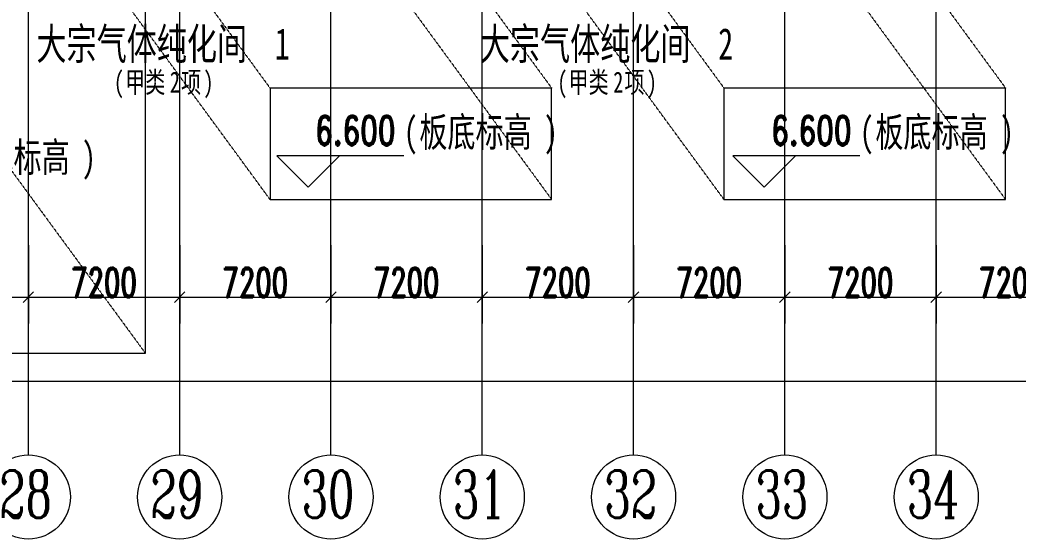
# Model space of a CAD drawing. Header units: millimetres. Extents: x -76632 to 443185, y -33181 to 192400.
# Drawn here: x 194000 to 241495, y -31706 to -7010 of the extents above; entities that cross this region are included whole.
import ezdxf

# ---------------------------------------------------------------- set-up
doc = ezdxf.new("R2010")
doc.units = ezdxf.units.MM
doc.linetypes.add('对齐线', pattern=[6.36, 3.18, -3.18])
doc.linetypes.add('轴网线', pattern=[22.04, 18.38, -1.83, 0, -1.83])
doc.layers.get('0').update_dxf_attribs({"color": 8})
doc.layers.get('Defpoints').update_dxf_attribs({"color": 8})
for name, color, linetype, lineweight in [('A-ANNO-DIMS', 8, 'Continuous', 9), ('A-ANNO-NOTE', 8, 'Continuous', 5), ('A-AREA-IDEN', 8, 'Continuous', 9), ('A-DETL-GENF', 8, 'Continuous', 18), ('S-GRID', 8, 'Continuous', 9), ('S-GRID-IDEN', 8, 'Continuous', 9)]:
    doc.layers.add(name, color=color, linetype=linetype, lineweight=lineweight)
doc.styles.add('RomanC_1', font='romanc__.ttf', dxfattribs={"width": 0.65, "height": 2250})
doc.styles.add('RomanD_3', font='romand__.ttf', dxfattribs={"width": 0.7, "height": 1400})
doc.styles.add('RomanD_4', font='romand__.ttf', dxfattribs={"width": 0.65, "height": 1400})
doc.styles.add('仿宋_2', font='simfang.ttf', dxfattribs={"width": 0.7, "height": 1500})
doc.styles.add('仿宋_3', font='simfang.ttf', dxfattribs={"width": 0.7, "height": 1400})
doc.styles.add('仿宋_7', font='simfang.ttf', dxfattribs={"width": 0.7, "height": 1000})
doc.dimstyles.new('第一_二道尺寸线', dxfattribs={"dimscale": 304.8, "dimtxt": 1405.004626, "dimasz": 1.64042, "dimexe": 4.10105, "dimexo": 0.0625, "dimgap": 0, "dimtad": 1, "dimdec": 0, "dimzin": 0, "dimdsep": 46, "dimtxsty": 'RomanD_4', "dimblk1": 'OBLIQUE', "dimblk2": 'OBLIQUE', "dimsah": 1, "dimcen": 0.09, "dimazin": 0, "dimtfac": 1, "dimtdec": 4, "dimtix": 1, "dimtmove": 0, "dimatfit": 3, "dimfxl": 8.2021, "dimfxlon": 1, "dimtvp": 1, "dimtolj": 1, "dimtzin": 0, "dimlwd": 18, "dimlwe": 18, "dimarcsym": 2})

# ---------------------------------------------------------------- blocks, each defined once
blk = doc.blocks.new('硬顶 - 硬顶-3542159-LAY-1F-1_500-A')
at = {"layer": 'A-DETL-GENF', "color": 8, "linetype": '对齐线', "lineweight": 5, "true_color": 0x777777}
for p, q in [((0, 0), (11000, -15000)), ((13400, 0), (24400, -15000)), ((11000, -20300), (0, -5300)), ((13400, -5300), (24400, -20300))]:
    blk.add_line(p, q, dxfattribs=at)
at = {"layer": 'A-DETL-GENF', "color": 8, "lineweight": 5, "true_color": 0x777777}
for p, q in [((11000, -15000), (11000, -20300)), ((24400, -15000), (11000, -15000)), ((24400, -20300), (24400, -15000)), ((11000, -20300), (24400, -20300))]:
    blk.add_line(p, q, dxfattribs=at)
blk = doc.blocks.new('硬顶 - 硬顶-3809734-LAY-1F-1_500-A')
at = {"layer": 'A-DETL-GENF', "color": 8, "linetype": '对齐线', "lineweight": 5, "true_color": 0x777777}
for p, q in [((0, 0), (16770.6, -22869)), ((17200, 0), (33970.6, -22869)), ((16770.6, -43169), (0, -20300)), ((17200, -20300), (33970.6, -43169))]:
    blk.add_line(p, q, dxfattribs=at)
at = {"layer": 'A-DETL-GENF', "color": 8, "lineweight": 5, "true_color": 0x777777}
for p, q in [((16770.6, -22869), (16770.6, -43169)), ((33970.6, -22869), (16770.6, -22869)), ((33970.6, -43169), (33970.6, -22869)), ((16770.6, -43169), (33970.6, -43169))]:
    blk.add_line(p, q, dxfattribs=at)
blk = doc.blocks.new('轴网 - 宽度系数 0_65-670068-LAY-1F-1_500-A')
at = {"layer": 'S-GRID-IDEN'}
blk.add_circle((0, 0), 4, dxfattribs=at)
blk = doc.blocks.new('高程点-说明仿宋3 - 高程点-说明仿宋-2931510-LAY-1F-1_500-A')
at = {"layer": 'A-ANNO-NOTE', "lineweight": 18}
for p, q in [((9.1, 2.987), (-2.987, 2.987)), ((0, 0), (-2.987, 2.987)), ((0, 0), (2.987, 2.987))]:
    blk.add_line(p, q, dxfattribs=at)
blk = doc.blocks.new('_Oblique')
at = {"color": 0, "linetype": 'ByBlock', "lineweight": -2}
blk.add_line((-0.5, -0.5), (0.5, 0.5), dxfattribs=at)
blk = doc.blocks.new('*D1472')
at = {"layer": 'A-ANNO-DIMS', "color": 0, "lineweight": 18, "transparency": 16777216}
for p, q in [((187200, -17719.05), (187200, -21450)), ((194400, -17719.05), (194400, -21450)), ((187200, -20200), (194400, -20200))]:
    blk.add_line(p, q, dxfattribs=at)
at = {"layer": 'Defpoints', "color": 0, "transparency": 16777216}
for p in [(187200, -17700), (194400, -17700), (194400, -20200)]:
    blk.add_point(p, dxfattribs=at)
at = {"layer": 'A-ANNO-DIMS', "color": 0, "lineweight": 18, "transparency": 16777216, "xscale": 500.0000000000001, "yscale": 500.0000000000001, "zscale": 500.0000000000001, "rotation": 180}
blk.add_blockref('_Oblique', (187200, -20200), dxfattribs=at)
at = {"layer": 'A-ANNO-DIMS', "color": 0, "lineweight": 18, "transparency": 16777216, "xscale": 500.0000000000001, "yscale": 500.0000000000001, "zscale": 500.0000000000001}
blk.add_blockref('_Oblique', (194400, -20200), dxfattribs=at)
at = {"layer": 'A-ANNO-DIMS', "color": 0, "lineweight": 18, "transparency": 16777216, "insert": (190800, -19500), "char_height": 1400, "width": 3890.782, "attachment_point": 5, "style": 'RomanD_4'}
blk.add_mtext('\\A1;7200', dxfattribs=at)
blk = doc.blocks.new('*D1473')
at = {"layer": 'A-ANNO-DIMS', "color": 0, "lineweight": 18, "transparency": 16777216}
for p, q in [((194400, -17719.05), (194400, -21450)), ((201600, -17719.05), (201600, -21450)), ((194400, -20200), (201600, -20200))]:
    blk.add_line(p, q, dxfattribs=at)
at = {"layer": 'Defpoints', "color": 0, "transparency": 16777216}
for p in [(194400, -17700), (201600, -17700), (201600, -20200)]:
    blk.add_point(p, dxfattribs=at)
at = {"layer": 'A-ANNO-DIMS', "color": 0, "lineweight": 18, "transparency": 16777216, "xscale": 500.0000000000001, "yscale": 500.0000000000001, "zscale": 500.0000000000001, "rotation": 180}
blk.add_blockref('_Oblique', (194400, -20200), dxfattribs=at)
at = {"layer": 'A-ANNO-DIMS', "color": 0, "lineweight": 18, "transparency": 16777216, "xscale": 500.0000000000001, "yscale": 500.0000000000001, "zscale": 500.0000000000001}
blk.add_blockref('_Oblique', (201600, -20200), dxfattribs=at)
at = {"layer": 'A-ANNO-DIMS', "color": 0, "lineweight": 18, "transparency": 16777216, "insert": (198000, -19500), "char_height": 1400, "width": 3890.782, "attachment_point": 5, "style": 'RomanD_4'}
blk.add_mtext('\\A1;7200', dxfattribs=at)
blk = doc.blocks.new('*D1474')
at = {"layer": 'A-ANNO-DIMS', "color": 0, "lineweight": 18, "transparency": 16777216}
for p, q in [((201600, -17719.05), (201600, -21450)), ((208800, -17719.05), (208800, -21450)), ((201600, -20200), (208800, -20200))]:
    blk.add_line(p, q, dxfattribs=at)
at = {"layer": 'Defpoints', "color": 0, "transparency": 16777216}
for p in [(201600, -17700), (208800, -17700), (208800, -20200)]:
    blk.add_point(p, dxfattribs=at)
at = {"layer": 'A-ANNO-DIMS', "color": 0, "lineweight": 18, "transparency": 16777216, "xscale": 500.0000000000001, "yscale": 500.0000000000001, "zscale": 500.0000000000001, "rotation": 180}
blk.add_blockref('_Oblique', (201600, -20200), dxfattribs=at)
at = {"layer": 'A-ANNO-DIMS', "color": 0, "lineweight": 18, "transparency": 16777216, "xscale": 500.0000000000001, "yscale": 500.0000000000001, "zscale": 500.0000000000001}
blk.add_blockref('_Oblique', (208800, -20200), dxfattribs=at)
at = {"layer": 'A-ANNO-DIMS', "color": 0, "lineweight": 18, "transparency": 16777216, "insert": (205200, -19500), "char_height": 1400, "width": 3890.782, "attachment_point": 5, "style": 'RomanD_4'}
blk.add_mtext('\\A1;7200', dxfattribs=at)
blk = doc.blocks.new('*D1475')
at = {"layer": 'A-ANNO-DIMS', "color": 0, "lineweight": 18, "transparency": 16777216}
for p, q in [((208800, -17719.05), (208800, -21450)), ((216000, -17719.05), (216000, -21450)), ((208800, -20200), (216000, -20200))]:
    blk.add_line(p, q, dxfattribs=at)
at = {"layer": 'Defpoints', "color": 0, "transparency": 16777216}
for p in [(208800, -17700), (216000, -17700), (216000, -20200)]:
    blk.add_point(p, dxfattribs=at)
at = {"layer": 'A-ANNO-DIMS', "color": 0, "lineweight": 18, "transparency": 16777216, "xscale": 500.0000000000001, "yscale": 500.0000000000001, "zscale": 500.0000000000001, "rotation": 180}
blk.add_blockref('_Oblique', (208800, -20200), dxfattribs=at)
at = {"layer": 'A-ANNO-DIMS', "color": 0, "lineweight": 18, "transparency": 16777216, "xscale": 500.0000000000001, "yscale": 500.0000000000001, "zscale": 500.0000000000001}
blk.add_blockref('_Oblique', (216000, -20200), dxfattribs=at)
at = {"layer": 'A-ANNO-DIMS', "color": 0, "lineweight": 18, "transparency": 16777216, "insert": (212400, -19500), "char_height": 1400, "width": 3890.782, "attachment_point": 5, "style": 'RomanD_4'}
blk.add_mtext('\\A1;7200', dxfattribs=at)
blk = doc.blocks.new('*D1476')
at = {"layer": 'A-ANNO-DIMS', "color": 0, "lineweight": 18, "transparency": 16777216}
for p, q in [((216000, -17719.05), (216000, -21450)), ((223200, -17719.05), (223200, -21450)), ((216000, -20200), (223200, -20200))]:
    blk.add_line(p, q, dxfattribs=at)
at = {"layer": 'Defpoints', "color": 0, "transparency": 16777216}
for p in [(216000, -17700), (223200, -17700), (223200, -20200)]:
    blk.add_point(p, dxfattribs=at)
at = {"layer": 'A-ANNO-DIMS', "color": 0, "lineweight": 18, "transparency": 16777216, "xscale": 500.0000000000001, "yscale": 500.0000000000001, "zscale": 500.0000000000001, "rotation": 180}
blk.add_blockref('_Oblique', (216000, -20200), dxfattribs=at)
at = {"layer": 'A-ANNO-DIMS', "color": 0, "lineweight": 18, "transparency": 16777216, "xscale": 500.0000000000001, "yscale": 500.0000000000001, "zscale": 500.0000000000001}
blk.add_blockref('_Oblique', (223200, -20200), dxfattribs=at)
at = {"layer": 'A-ANNO-DIMS', "color": 0, "lineweight": 18, "transparency": 16777216, "insert": (219600, -19500), "char_height": 1400, "width": 3890.782, "attachment_point": 5, "style": 'RomanD_4'}
blk.add_mtext('\\A1;7200', dxfattribs=at)
blk = doc.blocks.new('*D1477')
at = {"layer": 'A-ANNO-DIMS', "color": 0, "lineweight": 18, "transparency": 16777216}
for p, q in [((223200, -17719.05), (223200, -21450)), ((230400, -17719.05), (230400, -21450)), ((223200, -20200), (230400, -20200))]:
    blk.add_line(p, q, dxfattribs=at)
at = {"layer": 'Defpoints', "color": 0, "transparency": 16777216}
for p in [(223200, -17700), (230400, -17700), (230400, -20200)]:
    blk.add_point(p, dxfattribs=at)
at = {"layer": 'A-ANNO-DIMS', "color": 0, "lineweight": 18, "transparency": 16777216, "xscale": 500.0000000000001, "yscale": 500.0000000000001, "zscale": 500.0000000000001, "rotation": 180}
blk.add_blockref('_Oblique', (223200, -20200), dxfattribs=at)
at = {"layer": 'A-ANNO-DIMS', "color": 0, "lineweight": 18, "transparency": 16777216, "xscale": 500.0000000000001, "yscale": 500.0000000000001, "zscale": 500.0000000000001}
blk.add_blockref('_Oblique', (230400, -20200), dxfattribs=at)
at = {"layer": 'A-ANNO-DIMS', "color": 0, "lineweight": 18, "transparency": 16777216, "insert": (226800, -19500), "char_height": 1400, "width": 3890.782, "attachment_point": 5, "style": 'RomanD_4'}
blk.add_mtext('\\A1;7200', dxfattribs=at)
blk = doc.blocks.new('*D1478')
at = {"layer": 'A-ANNO-DIMS', "color": 0, "lineweight": 18, "transparency": 16777216}
for p, q in [((230400, -17719.05), (230400, -21450)), ((237600, -17719.05), (237600, -21450)), ((230400, -20200), (237600, -20200))]:
    blk.add_line(p, q, dxfattribs=at)
at = {"layer": 'Defpoints', "color": 0, "transparency": 16777216}
for p in [(230400, -17700), (237600, -17700), (237600, -20200)]:
    blk.add_point(p, dxfattribs=at)
at = {"layer": 'A-ANNO-DIMS', "color": 0, "lineweight": 18, "transparency": 16777216, "xscale": 500.0000000000001, "yscale": 500.0000000000001, "zscale": 500.0000000000001, "rotation": 180}
blk.add_blockref('_Oblique', (230400, -20200), dxfattribs=at)
at = {"layer": 'A-ANNO-DIMS', "color": 0, "lineweight": 18, "transparency": 16777216, "xscale": 500.0000000000001, "yscale": 500.0000000000001, "zscale": 500.0000000000001}
blk.add_blockref('_Oblique', (237600, -20200), dxfattribs=at)
at = {"layer": 'A-ANNO-DIMS', "color": 0, "lineweight": 18, "transparency": 16777216, "insert": (234000, -19500), "char_height": 1400, "width": 3890.782, "attachment_point": 5, "style": 'RomanD_4'}
blk.add_mtext('\\A1;7200', dxfattribs=at)
blk = doc.blocks.new('*D1490')
at = {"layer": 'A-ANNO-DIMS', "color": 0, "lineweight": 18, "transparency": 16777216}
for p, q in [((237600, -17719.05), (237600, -21450)), ((244800, -17719.05), (244800, -21450)), ((237600, -20200), (244800, -20200))]:
    blk.add_line(p, q, dxfattribs=at)
at = {"layer": 'Defpoints', "color": 0, "transparency": 16777216}
for p in [(237600, -17700), (244800, -17700), (244800, -20200)]:
    blk.add_point(p, dxfattribs=at)
at = {"layer": 'A-ANNO-DIMS', "color": 0, "lineweight": 18, "transparency": 16777216, "xscale": 500.0000000000001, "yscale": 500.0000000000001, "zscale": 500.0000000000001, "rotation": 180}
blk.add_blockref('_Oblique', (237600, -20200), dxfattribs=at)
at = {"layer": 'A-ANNO-DIMS', "color": 0, "lineweight": 18, "transparency": 16777216, "xscale": 500.0000000000001, "yscale": 500.0000000000001, "zscale": 500.0000000000001}
blk.add_blockref('_Oblique', (244800, -20200), dxfattribs=at)
at = {"layer": 'A-ANNO-DIMS', "color": 0, "lineweight": 18, "transparency": 16777216, "insert": (241200, -19500), "char_height": 1400, "width": 3890.782, "attachment_point": 5, "style": 'RomanD_4'}
blk.add_mtext('\\A1;7200', dxfattribs=at)
blk = doc.blocks.new('*D1497')
at = {"layer": 'A-ANNO-DIMS', "color": 0, "lineweight": 18, "transparency": 16777216}
for p, q in [((-300, -21719.05), (-300, -25450)), ((293100, -21719.05), (293100, -25450)), ((-300, -24200), (293100, -24200))]:
    blk.add_line(p, q, dxfattribs=at)
at = {"layer": 'Defpoints', "color": 0, "transparency": 16777216}
for p in [(-300, -21700), (293100, -21700), (293100, -24200)]:
    blk.add_point(p, dxfattribs=at)
at = {"layer": 'A-ANNO-DIMS', "color": 0, "lineweight": 18, "transparency": 16777216, "xscale": 500.0000000000001, "yscale": 500.0000000000001, "zscale": 500.0000000000001, "rotation": 180}
blk.add_blockref('_Oblique', (-300, -24200), dxfattribs=at)
at = {"layer": 'A-ANNO-DIMS', "color": 0, "lineweight": 18, "transparency": 16777216, "xscale": 500.0000000000001, "yscale": 500.0000000000001, "zscale": 500.0000000000001}
blk.add_blockref('_Oblique', (293100, -24200), dxfattribs=at)
at = {"layer": 'A-ANNO-DIMS', "color": 0, "lineweight": 18, "transparency": 16777216, "insert": (146400, -23500), "char_height": 1400, "width": 5836.1731, "attachment_point": 5, "style": 'RomanD_4'}
blk.add_mtext('\\A1;293400', dxfattribs=at)

msp = doc.modelspace()

# ---------------------------------------------------------------- linework, layer by layer
at = {"layer": 'S-GRID', "linetype": '轴网线', "transparency": 33554687}
for p, q in [((194400, -17706.2), (194400, 174400)), ((201600, -17706.2), (201600, 174400)), ((208800, -17706.2), (208800, 174400)), ((216000, -17706.2), (216000, 174400)), ((223200, -17706.2), (223200, 174400)), ((230400, -17706.2), (230400, 174400)), ((237600, -17706.2), (237600, 174400))]:
    msp.add_line(p, q, dxfattribs=at)
at = {"layer": 'S-GRID', "transparency": 33554687}
for p, q in [((194400, -27706.2), (194400, -17706.2)), ((201600, -27706.2), (201600, -17706.2)), ((208800, -27706.2), (208800, -17706.2)), ((216000, -27706.2), (216000, -17706.2)), ((223200, -27706.2), (223200, -17706.2)), ((230400, -27706.2), (230400, -17706.2)), ((237600, -27706.2), (237600, -17706.2))]:
    msp.add_line(p, q, dxfattribs=at)

# ---------------------------------------------------------------- block references
at = {"layer": 'A-ANNO-NOTE', "lineweight": 18, "transparency": 33554687, "xscale": 500, "yscale": 500, "zscale": 500}
for p in [(207713.2, -14964.1), (229413.2, -14964.1)]:
    msp.add_blockref('高程点-说明仿宋3 - 高程点-说明仿宋-2931510-LAY-1F-1_500-A', p, dxfattribs=at)
at = {"layer": 'A-DETL-GENF', "lineweight": 5, "transparency": 33554687}
for name, p in [('硬顶 - 硬顶-3809734-LAY-1F-1_500-A', (166000, 20300)), ('硬顶 - 硬顶-3542159-LAY-1F-1_500-A', (194900, 4750)), ('硬顶 - 硬顶-3542159-LAY-1F-1_500-A', (216500, 4750))]:
    msp.add_blockref(name, p, dxfattribs=at)
at = {"layer": 'S-GRID-IDEN', "transparency": 33554687, "xscale": 499.9999999999995, "yscale": 499.9999999999995, "zscale": 499.9999999999995}
for p in [(194400, -29706.2), (201600, -29706.2), (208800, -29706.2), (216000, -29706.2), (223200, -29706.2), (230400, -29706.2), (237600, -29706.2)]:
    msp.add_blockref('轴网 - 宽度系数 0_65-670068-LAY-1F-1_500-A', p, dxfattribs=at)

# ---------------------------------------------------------------- texts
at = {"layer": 'A-ANNO-NOTE', "lineweight": 9, "transparency": 33554687, "char_height": 1400, "attachment_point": 1}
for s, insert, width, style in [('6.600', (208049.2, -11575.1), 5106.749, 'RomanD_3'), ('\\f仿宋|b0|i0|c134|p49|;\\W.7;(', (212263.2, -11640.4), 897.89, '仿宋_3'), ('板底标高', (213004, -11640.4), 7183.12, '仿宋_3'), ('\\f仿宋|b0|i0|c134|p49|;\\W.7;)', (218930.7, -11640.4), 897.89, '仿宋_3'), ('6.600', (229749.2, -11575.1), 5106.749, 'RomanD_3'), ('\\f仿宋|b0|i0|c134|p49|;\\W.7;(', (233963.2, -11640.4), 897.89, '仿宋_3'), ('板底标高', (234704, -11640.4), 7183.12, '仿宋_3'), ('\\f仿宋|b0|i0|c134|p49|;\\W.7;)', (240630.7, -11640.4), 897.89, '仿宋_3'), ('板底标高', (191018.1, -12840.4), 7183.12, '仿宋_3'), ('\\f仿宋|b0|i0|c134|p49|;\\W.7;)', (196944.8, -12840.4), 897.89, '仿宋_3')]:
    msp.add_mtext(s, dxfattribs=dict(at, insert=insert, width=width, style=style))
at = {"layer": 'A-AREA-IDEN', "transparency": 33554687, "attachment_point": 1}
for s, insert, char_height, width, style in [('大宗气体纯化间', (194784, -7398.8), 1500, 13748.941, '仿宋_2'), ('\\f仿宋|b0|i0|c134|p49|;\\W.7;1', (206128, -7398.8), 1500, 982.067, '仿宋_2'), ('大宗气体纯化间', (215883.4, -7398.8), 1500, 13748.941, '仿宋_2'), ('\\f仿宋|b0|i0|c134|p49|;\\W.7;2', (227227.4, -7398.8), 1500, 982.067, '仿宋_2'), ('\\f仿宋|b0|i0|c134|p49|;\\W.7;(', (198471.7, -9468.9), 1000, 645.358, '仿宋_7'), ('甲类', (199004.2, -9468.9), 1000, 2581.434, '仿宋_7'), ('\\f仿宋|b0|i0|c134|p49|;\\W.7;2', (201134.1, -9468.9), 1000, 645.358, '仿宋_7'), ('\\f仿宋|b0|i0|c134|p49|;\\W.7;项', (201666.6, -9468.9), 1000, 1290.717, '仿宋_7'), ('\\f仿宋|b0|i0|c134|p49|;\\W.7;)', (202731.5, -9468.9), 1000, 645.358, '仿宋_7'), ('\\f仿宋|b0|i0|c134|p49|;\\W.7;(', (219571.2, -9468.9), 1000, 645.358, '仿宋_7'), ('甲类', (220103.7, -9468.9), 1000, 2581.434, '仿宋_7'), ('\\f仿宋|b0|i0|c134|p49|;\\W.7;2', (222233.6, -9468.9), 1000, 645.358, '仿宋_7'), ('\\f仿宋|b0|i0|c134|p49|;\\W.7;项', (222766, -9468.9), 1000, 1290.717, '仿宋_7'), ('\\f仿宋|b0|i0|c134|p49|;\\W.7;)', (223831, -9468.9), 1000, 645.358, '仿宋_7')]:
    msp.add_mtext(s, dxfattribs=dict(at, insert=insert, char_height=char_height, width=width, style=style))
at = {"layer": 'S-GRID-IDEN', "transparency": 33554687, "char_height": 2250, "width": 3335.02, "attachment_point": 1, "style": 'RomanC_1'}
for s, insert in [('28', (193005.5, -28441.6)), ('29', (200205.5, -28441.6)), ('30', (207405.5, -28441.6)), ('31', (214605.5, -28441.6)), ('32', (221805.5, -28441.6)), ('33', (229005.5, -28441.6)), ('34', (236205.5, -28441.6))]:
    msp.add_mtext(s, dxfattribs=dict(at, insert=insert))

# ---------------------------------------------------------------- dimensions: what is measured, and where the dimension line sits
at = {"layer": 'A-ANNO-DIMS', "lineweight": 18, "transparency": 33554687}
for base, p1, p2, override, picture, middle in [((194400, -20200), (187200, -17700), (194400, -17700), {"dimpost": '<>', "dimfxl": 7200}, '*D1472', (190800, -19500)), ((201600, -20200), (194400, -17700), (201600, -17700), {"dimpost": '<>', "dimfxl": 7200}, '*D1473', (198000, -19500)), ((208800, -20200), (201600, -17700), (208800, -17700), {"dimpost": '<>', "dimfxl": 7200}, '*D1474', (205200, -19500)), ((216000, -20200), (208800, -17700), (216000, -17700), {"dimpost": '<>', "dimfxl": 7200}, '*D1475', (212400, -19500)), ((223200, -20200), (216000, -17700), (223200, -17700), {"dimpost": '<>', "dimfxl": 7200}, '*D1476', (219600, -19500)), ((230400, -20200), (223200, -17700), (230400, -17700), {"dimpost": '<>', "dimfxl": 7200}, '*D1477', (226800, -19500)), ((237600, -20200), (230400, -17700), (237600, -17700), {"dimpost": '<>', "dimfxl": 7200}, '*D1478', (234000, -19500)), ((244800, -20200), (237600, -17700), (244800, -17700), {"dimpost": '<>', "dimfxl": 7200}, '*D1490', (241200, -19500)), ((293100, -24200), (-300, -21700), (293100, -21700), {"dimpost": '<>', "dimfxl": 293400}, '*D1497', (146400, -23500))]:
    dim = msp.add_linear_dim(base=base, p1=p1, p2=p2, dimstyle='第一_二道尺寸线', override=override, dxfattribs=at)
    dim.commit()
    dim.dimension.update_dxf_attribs({"geometry": picture, "text_midpoint": middle})

doc.saveas('drawing.dxf')
